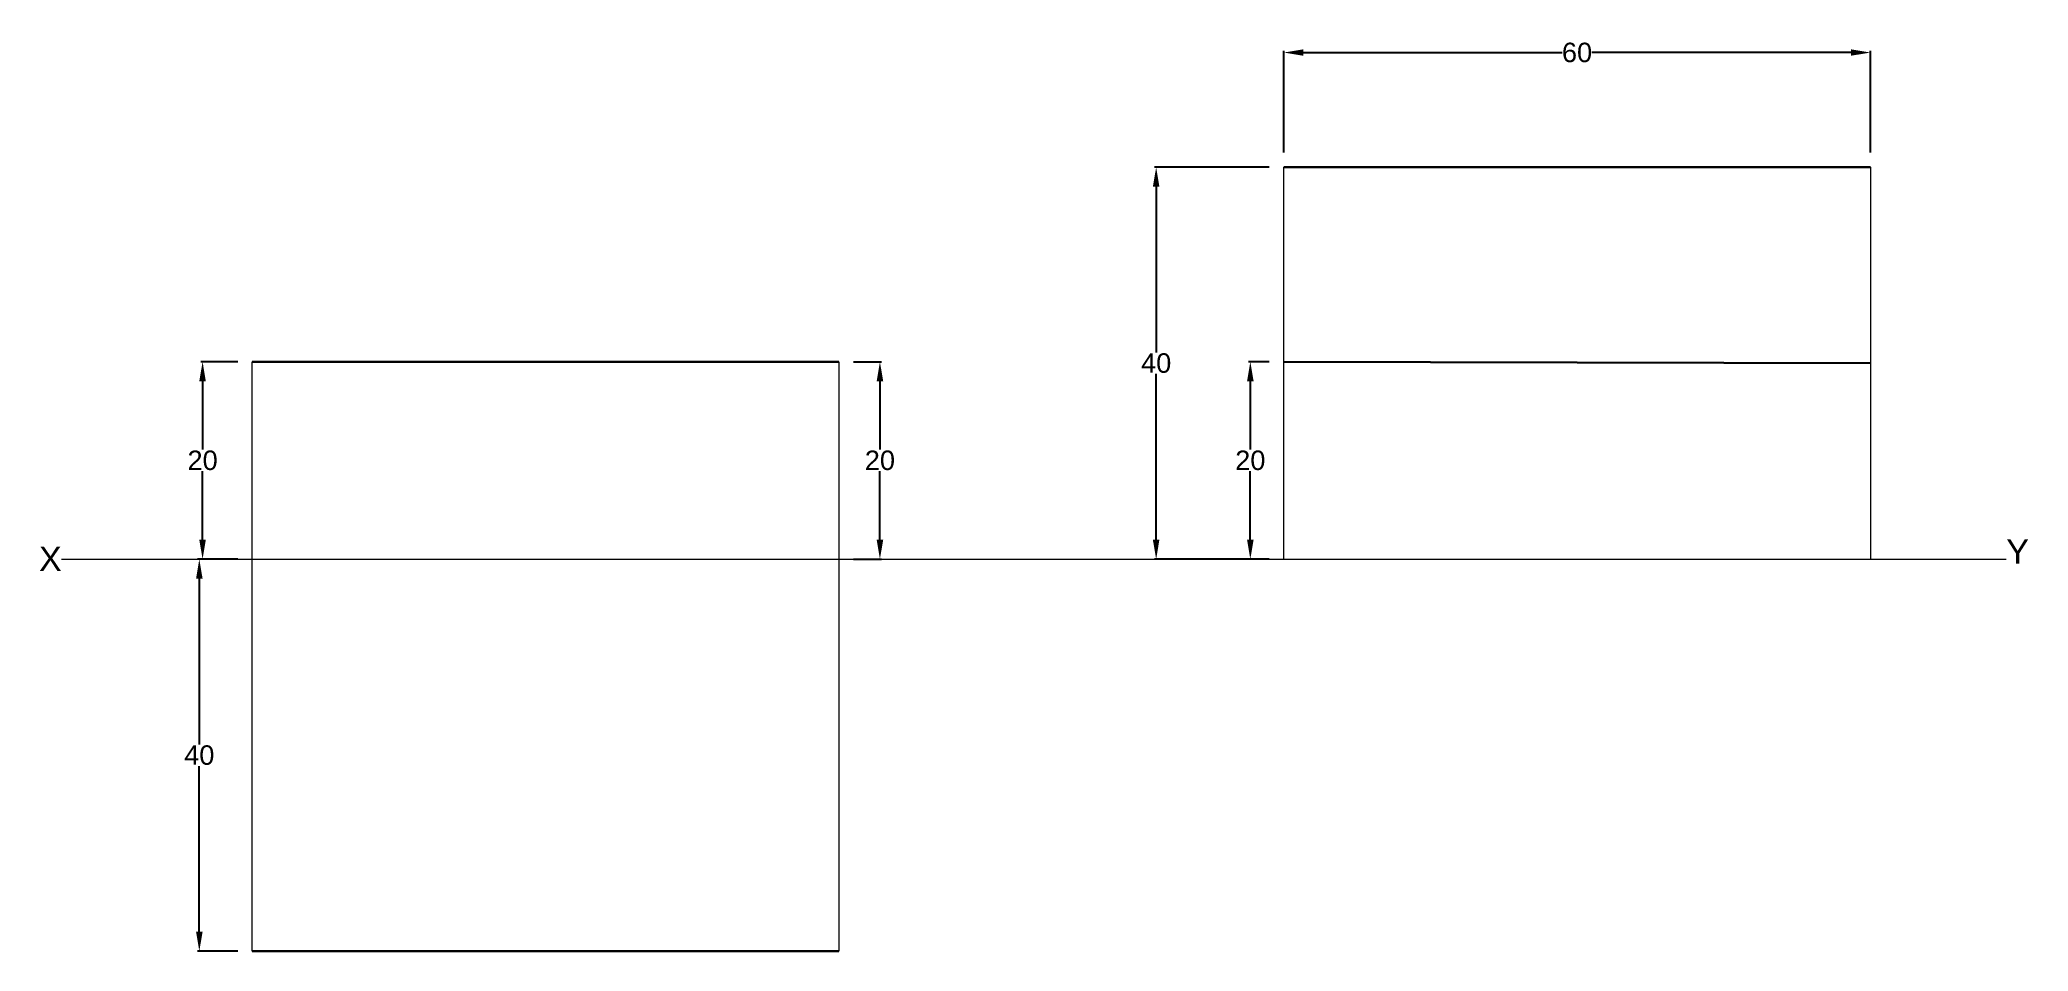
# Model space of a CAD drawing. Header units: millimetres. Extents: x 13 to 218, y -17 to 76.
import ezdxf

# ---------------------------------------------------------------- set-up
doc = ezdxf.new("R2010")
doc.units = ezdxf.units.MM
doc.layers.add('thin continuous', color=7, linetype='Continuous', lineweight=13)
doc.styles.get("Standard").update_dxf_attribs({"font": 'arial.ttf'})
doc.dimstyles.get("Standard").update_dxf_attribs({"dimtxt": 2, "dimasz": 2, "dimexe": 0.18, "dimexo": 1.5, "dimgap": 0.09, "dimtad": 0, "dimtih": 1, "dimtoh": 1, "dimdec": 0, "dimzin": 0, "dimdsep": 46, "dimtxsty": 'Standard', "dimcen": 0.09, "dimadec": 0, "dimazin": 0, "dimtfac": 1, "dimtdec": 0, "dimtofl": 0, "dimtmove": 0, "dimatfit": 3, "dimfxl": 1, "dimtolj": 1, "dimtzin": 0, "dimarcsym": 0})

# ---------------------------------------------------------------- blocks, each defined once
blk = doc.blocks.new('*D12')
at = {"layer": 'Defpoints', "color": 0, "transparency": 16777216}
for p in [(34.88, 43.37), (29.77, 23.06), (34.88, 23.06)]:
    blk.add_point(p, dxfattribs=at)
at = {"layer": 'thin continuous', "color": 0, "lineweight": -2, "transparency": 16777216}
for p, q in [((33.38, 43.37), (29.59, 43.37)), ((29.77, 41.37), (29.77, 34.33)), ((29.77, 25.06), (29.77, 32.11)), ((33.38, 23.06), (29.59, 23.06))]:
    blk.add_line(p, q, dxfattribs=at)
at = {"layer": 'thin continuous', "color": 0, "transparency": 16777216}
for points in [[(29.43, 41.37), (30.1, 41.37), (29.77, 43.37)], [(29.43, 25.06), (30.1, 25.06), (29.77, 23.06)]]:
    blk.add_solid(points, dxfattribs=at)
at = {"layer": 'thin continuous', "color": 0, "transparency": 16777216, "insert": (29.77, 33.22), "char_height": 2, "attachment_point": 5}
blk.add_mtext('\\A1;20', dxfattribs=at)
blk = doc.blocks.new('*D13')
at = {"layer": 'Defpoints', "color": 0, "transparency": 16777216}
for p in [(34.88, 23.06), (29.43, -17.25), (34.88, -17.25)]:
    blk.add_point(p, dxfattribs=at)
at = {"layer": 'thin continuous', "color": 0, "lineweight": -2, "transparency": 16777216}
for p, q in [((33.38, 23.06), (29.25, 23.06)), ((29.43, 21.06), (29.43, 4.02)), ((29.43, -15.25), (29.43, 1.8)), ((33.38, -17.25), (29.25, -17.25))]:
    blk.add_line(p, q, dxfattribs=at)
at = {"layer": 'thin continuous', "color": 0, "transparency": 16777216}
for points in [[(29.1, 21.06), (29.77, 21.06), (29.43, 23.06)], [(29.1, -15.25), (29.77, -15.25), (29.43, -17.25)]]:
    blk.add_solid(points, dxfattribs=at)
at = {"layer": 'thin continuous', "color": 0, "transparency": 16777216, "insert": (29.43, 2.91), "char_height": 2, "attachment_point": 5}
blk.add_mtext('\\A1;40', dxfattribs=at)
blk = doc.blocks.new('*D14')
at = {"layer": 'Defpoints', "color": 0, "transparency": 16777216}
for p in [(95.19, 43.37), (95.19, 23.06), (99.42, 23.06)]:
    blk.add_point(p, dxfattribs=at)
at = {"layer": 'thin continuous', "color": 0, "lineweight": -2, "transparency": 16777216}
for p, q in [((96.69, 43.37), (99.6, 43.37)), ((99.42, 41.37), (99.42, 34.33)), ((99.42, 25.06), (99.42, 32.11)), ((96.69, 23.06), (99.6, 23.06))]:
    blk.add_line(p, q, dxfattribs=at)
at = {"layer": 'thin continuous', "color": 0, "transparency": 16777216}
for points in [[(99.09, 41.37), (99.76, 41.37), (99.42, 43.37)], [(99.09, 25.06), (99.76, 25.06), (99.42, 23.06)]]:
    blk.add_solid(points, dxfattribs=at)
at = {"layer": 'thin continuous', "color": 0, "transparency": 16777216, "insert": (99.42, 33.22), "char_height": 2, "attachment_point": 5}
blk.add_mtext('\\A1;20', dxfattribs=at)
blk = doc.blocks.new('*D15')
at = {"layer": 'Defpoints', "color": 0, "transparency": 16777216}
for p in [(140.96, 63.37), (127.83, 23.06), (140.96, 23.06)]:
    blk.add_point(p, dxfattribs=at)
at = {"layer": 'thin continuous', "color": 0, "lineweight": -2, "transparency": 16777216}
for p, q in [((139.46, 63.37), (127.65, 63.37)), ((127.83, 61.37), (127.83, 44.33)), ((127.83, 25.06), (127.83, 42.11)), ((139.46, 23.06), (127.65, 23.06))]:
    blk.add_line(p, q, dxfattribs=at)
at = {"layer": 'thin continuous', "color": 0, "transparency": 16777216}
for points in [[(127.49, 61.37), (128.16, 61.37), (127.83, 63.37)], [(127.49, 25.06), (128.16, 25.06), (127.83, 23.06)]]:
    blk.add_solid(points, dxfattribs=at)
at = {"layer": 'thin continuous', "color": 0, "transparency": 16777216, "insert": (127.83, 43.22), "char_height": 2, "attachment_point": 5}
blk.add_mtext('\\A1;40', dxfattribs=at)
blk = doc.blocks.new('*D16')
at = {"layer": 'Defpoints', "color": 0, "transparency": 16777216}
for p in [(140.96, 43.37), (137.51, 23.06), (140.96, 23.06)]:
    blk.add_point(p, dxfattribs=at)
at = {"layer": 'thin continuous', "color": 0, "lineweight": -2, "transparency": 16777216}
for p, q in [((139.46, 43.37), (137.33, 43.37)), ((137.51, 41.37), (137.51, 34.33)), ((137.51, 25.06), (137.51, 32.11)), ((139.46, 23.06), (137.33, 23.06))]:
    blk.add_line(p, q, dxfattribs=at)
at = {"layer": 'thin continuous', "color": 0, "transparency": 16777216}
for points in [[(137.18, 41.37), (137.85, 41.37), (137.51, 43.37)], [(137.18, 25.06), (137.85, 25.06), (137.51, 23.06)]]:
    blk.add_solid(points, dxfattribs=at)
at = {"layer": 'thin continuous', "color": 0, "transparency": 16777216, "insert": (137.51, 33.22), "char_height": 2, "attachment_point": 5}
blk.add_mtext('\\A1;20', dxfattribs=at)
blk = doc.blocks.new('*D17')
at = {"layer": 'Defpoints', "color": 0, "transparency": 16777216}
for p in [(201.27, 75.16), (140.96, 63.37), (201.27, 63.37)]:
    blk.add_point(p, dxfattribs=at)
at = {"layer": 'thin continuous', "color": 0, "lineweight": -2, "transparency": 16777216}
for p, q in [((140.96, 64.87), (140.96, 75.34)), ((142.96, 75.16), (169.59, 75.16)), ((199.27, 75.16), (172.64, 75.16)), ((201.27, 64.87), (201.27, 75.34))]:
    blk.add_line(p, q, dxfattribs=at)
at = {"layer": 'thin continuous', "color": 0, "transparency": 16777216}
for points in [[(142.96, 75.49), (142.96, 74.83), (140.96, 75.16)], [(199.27, 75.49), (199.27, 74.83), (201.27, 75.16)]]:
    blk.add_solid(points, dxfattribs=at)
at = {"layer": 'thin continuous', "color": 0, "transparency": 16777216, "insert": (171.11, 75.16), "char_height": 2, "attachment_point": 5}
blk.add_mtext('\\A1;60', dxfattribs=at)
blk = doc.blocks.new('*D18')
at = {"layer": 'Defpoints', "color": 0, "transparency": 16777216}
for p in [(34.88, 43.37), (29.77, 23.06), (34.88, 23.06)]:
    blk.add_point(p, dxfattribs=at)
at = {"layer": 'thin continuous', "color": 0, "lineweight": -2, "transparency": 16777216}
for p, q in [((33.38, 43.37), (29.59, 43.37)), ((29.77, 41.37), (29.77, 34.33)), ((29.77, 25.06), (29.77, 32.11)), ((33.38, 23.06), (29.59, 23.06))]:
    blk.add_line(p, q, dxfattribs=at)
at = {"layer": 'thin continuous', "color": 0, "transparency": 16777216}
for points in [[(29.43, 41.37), (30.1, 41.37), (29.77, 43.37)], [(29.43, 25.06), (30.1, 25.06), (29.77, 23.06)]]:
    blk.add_solid(points, dxfattribs=at)
at = {"layer": 'thin continuous', "color": 0, "transparency": 16777216, "insert": (29.77, 33.22), "char_height": 2, "attachment_point": 5}
blk.add_mtext('\\A1;20', dxfattribs=at)
blk = doc.blocks.new('*D19')
at = {"layer": 'Defpoints', "color": 0, "transparency": 16777216}
for p in [(34.88, 23.06), (29.43, -17.25), (34.88, -17.25)]:
    blk.add_point(p, dxfattribs=at)
at = {"layer": 'thin continuous', "color": 0, "lineweight": -2, "transparency": 16777216}
for p, q in [((33.38, 23.06), (29.25, 23.06)), ((29.43, 21.06), (29.43, 4.02)), ((29.43, -15.25), (29.43, 1.8)), ((33.38, -17.25), (29.25, -17.25))]:
    blk.add_line(p, q, dxfattribs=at)
at = {"layer": 'thin continuous', "color": 0, "transparency": 16777216}
for points in [[(29.1, 21.06), (29.77, 21.06), (29.43, 23.06)], [(29.1, -15.25), (29.77, -15.25), (29.43, -17.25)]]:
    blk.add_solid(points, dxfattribs=at)
at = {"layer": 'thin continuous', "color": 0, "transparency": 16777216, "insert": (29.43, 2.91), "char_height": 2, "attachment_point": 5}
blk.add_mtext('\\A1;40', dxfattribs=at)
blk = doc.blocks.new('*D20')
at = {"layer": 'Defpoints', "color": 0, "transparency": 16777216}
for p in [(95.19, 43.37), (95.19, 23.06), (99.42, 23.06)]:
    blk.add_point(p, dxfattribs=at)
at = {"layer": 'thin continuous', "color": 0, "lineweight": -2, "transparency": 16777216}
for p, q in [((96.69, 43.37), (99.6, 43.37)), ((99.42, 41.37), (99.42, 34.33)), ((99.42, 25.06), (99.42, 32.11)), ((96.69, 23.06), (99.6, 23.06))]:
    blk.add_line(p, q, dxfattribs=at)
at = {"layer": 'thin continuous', "color": 0, "transparency": 16777216}
for points in [[(99.09, 41.37), (99.76, 41.37), (99.42, 43.37)], [(99.09, 25.06), (99.76, 25.06), (99.42, 23.06)]]:
    blk.add_solid(points, dxfattribs=at)
at = {"layer": 'thin continuous', "color": 0, "transparency": 16777216, "insert": (99.42, 33.22), "char_height": 2, "attachment_point": 5}
blk.add_mtext('\\A1;20', dxfattribs=at)
blk = doc.blocks.new('*D21')
at = {"layer": 'Defpoints', "color": 0, "transparency": 16777216}
for p in [(140.96, 63.37), (127.83, 23.06), (140.96, 23.06)]:
    blk.add_point(p, dxfattribs=at)
at = {"layer": 'thin continuous', "color": 0, "lineweight": -2, "transparency": 16777216}
for p, q in [((139.46, 63.37), (127.65, 63.37)), ((127.83, 61.37), (127.83, 44.33)), ((127.83, 25.06), (127.83, 42.11)), ((139.46, 23.06), (127.65, 23.06))]:
    blk.add_line(p, q, dxfattribs=at)
at = {"layer": 'thin continuous', "color": 0, "transparency": 16777216}
for points in [[(127.49, 61.37), (128.16, 61.37), (127.83, 63.37)], [(127.49, 25.06), (128.16, 25.06), (127.83, 23.06)]]:
    blk.add_solid(points, dxfattribs=at)
at = {"layer": 'thin continuous', "color": 0, "transparency": 16777216, "insert": (127.83, 43.22), "char_height": 2, "attachment_point": 5}
blk.add_mtext('\\A1;40', dxfattribs=at)
blk = doc.blocks.new('*D22')
at = {"layer": 'Defpoints', "color": 0, "transparency": 16777216}
for p in [(140.96, 43.37), (137.51, 23.06), (140.96, 23.06)]:
    blk.add_point(p, dxfattribs=at)
at = {"layer": 'thin continuous', "color": 0, "lineweight": -2, "transparency": 16777216}
for p, q in [((139.46, 43.37), (137.33, 43.37)), ((137.51, 41.37), (137.51, 34.33)), ((137.51, 25.06), (137.51, 32.11)), ((139.46, 23.06), (137.33, 23.06))]:
    blk.add_line(p, q, dxfattribs=at)
at = {"layer": 'thin continuous', "color": 0, "transparency": 16777216}
for points in [[(137.18, 41.37), (137.85, 41.37), (137.51, 43.37)], [(137.18, 25.06), (137.85, 25.06), (137.51, 23.06)]]:
    blk.add_solid(points, dxfattribs=at)
at = {"layer": 'thin continuous', "color": 0, "transparency": 16777216, "insert": (137.51, 33.22), "char_height": 2, "attachment_point": 5}
blk.add_mtext('\\A1;20', dxfattribs=at)
blk = doc.blocks.new('*D23')
at = {"layer": 'Defpoints', "color": 0, "transparency": 16777216}
for p in [(201.27, 75.16), (140.96, 63.37), (201.27, 63.37)]:
    blk.add_point(p, dxfattribs=at)
at = {"layer": 'thin continuous', "color": 0, "lineweight": -2, "transparency": 16777216}
for p, q in [((140.96, 64.87), (140.96, 75.34)), ((142.96, 75.16), (169.59, 75.16)), ((199.27, 75.16), (172.64, 75.16)), ((201.27, 64.87), (201.27, 75.34))]:
    blk.add_line(p, q, dxfattribs=at)
at = {"layer": 'thin continuous', "color": 0, "transparency": 16777216}
for points in [[(142.96, 75.49), (142.96, 74.83), (140.96, 75.16)], [(199.27, 75.49), (199.27, 74.83), (201.27, 75.16)]]:
    blk.add_solid(points, dxfattribs=at)
at = {"layer": 'thin continuous', "color": 0, "transparency": 16777216, "insert": (171.11, 75.16), "char_height": 2, "attachment_point": 5}
blk.add_mtext('\\A1;60', dxfattribs=at)

msp = doc.modelspace()

# ---------------------------------------------------------------- linework, layer by layer
at = {"layer": 'thin continuous'}
for p, q in [((140.96, 43.37), (140.96, 63.37)), ((140.96, 43.37), (140.96, 63.37)), ((201.27, 63.37), (201.27, 23.06)), ((201.27, 63.37), (201.27, 23.06)), ((34.88, 23.06), (34.88, 43.37)), ((34.88, 23.06), (34.88, 43.37)), ((95.19, 43.37), (95.19, 23.06)), ((95.19, 43.37), (95.19, 23.06)), ((140.96, 23.06), (140.96, 43.37)), ((140.96, 23.06), (140.96, 43.37)), ((15.25, 23.06), (215.25, 23.06)), ((15.25, 23.06), (215.25, 23.06)), ((34.88, -17.25), (34.88, 23.06)), ((34.88, -17.25), (34.88, 23.06)), ((95.19, 23.06), (95.19, -17.25)), ((95.19, 23.06), (95.19, -17.25))]:
    msp.add_line(p, q, dxfattribs=at)
at = {"layer": 'thin continuous', "lineweight": 30}
for p, q in [((140.96, 63.37), (201.27, 63.37)), ((140.96, 63.37), (201.27, 63.37)), ((34.88, 43.37), (95.19, 43.37)), ((34.88, 43.37), (95.19, 43.37)), ((140.96, 43.37), (201.27, 43.22)), ((140.96, 43.37), (201.27, 43.22)), ((95.19, -17.25), (34.88, -17.25)), ((95.19, -17.25), (34.88, -17.25))]:
    msp.add_line(p, q, dxfattribs=at)

# ---------------------------------------------------------------- texts
at = {"layer": 'thin continuous', "char_height": 2.5, "attachment_point": 1}
for s, width, insert in [('Y', 25.7795, (215.25, 25.1)), ('Y', 25.7795, (215.25, 25.1)), ('X', 14.4004, (12.95, 24.35)), ('X', 14.4004, (12.95, 24.35))]:
    msp.add_mtext_dynamic_manual_height_columns(s, width=width, gutter_width=12.5, heights=[0], dxfattribs=dict(at, insert=insert))

# ---------------------------------------------------------------- dimensions: what is measured, and where the dimension line sits
at = {"layer": 'thin continuous'}
for picture in ['*D17', '*D23']:
    dim = msp.add_linear_dim(base=(201.27, 75.16), p1=(140.96, 63.37), p2=(201.27, 63.37), dimstyle='Standard', dxfattribs=at)
    dim.commit()
    dim.dimension.update_dxf_attribs({"geometry": picture, "text_midpoint": (171.11, 75.16)})
for base, p1, p2, picture, middle in [((127.83, 23.06), (140.96, 63.37), (140.96, 23.06), '*D15', (127.83, 43.22)), ((127.83, 23.06), (140.96, 63.37), (140.96, 23.06), '*D21', (127.83, 43.22)), ((29.77, 23.06), (34.88, 43.37), (34.88, 23.06), '*D12', (29.77, 33.22)), ((29.77, 23.06), (34.88, 43.37), (34.88, 23.06), '*D18', (29.77, 33.22)), ((99.42, 23.06), (95.19, 43.37), (95.19, 23.06), '*D14', (99.42, 33.22)), ((99.42, 23.06), (95.19, 43.37), (95.19, 23.06), '*D20', (99.42, 33.22)), ((137.51, 23.06), (140.96, 43.37), (140.96, 23.06), '*D16', (137.51, 33.22)), ((137.51, 23.06), (140.96, 43.37), (140.96, 23.06), '*D22', (137.51, 33.22)), ((29.43, -17.25), (34.88, 23.06), (34.88, -17.25), '*D13', (29.43, 2.91)), ((29.43, -17.25), (34.88, 23.06), (34.88, -17.25), '*D19', (29.43, 2.91))]:
    dim = msp.add_linear_dim(base=base, p1=p1, p2=p2, angle=90, dimstyle='Standard', dxfattribs=at)
    dim.commit()
    dim.dimension.update_dxf_attribs({"geometry": picture, "text_midpoint": middle})

doc.saveas('drawing.dxf')
